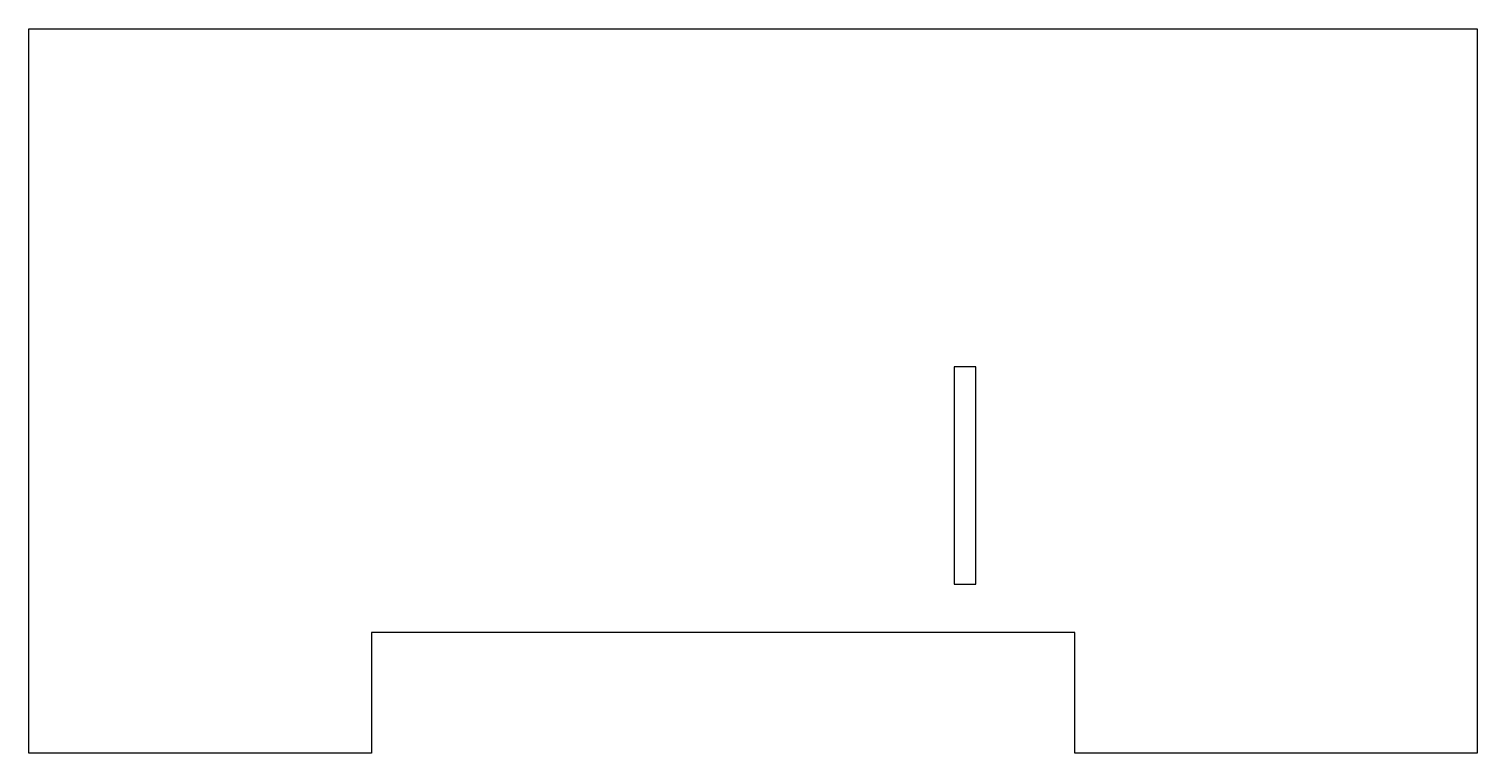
# Model space of a CAD drawing. Header units: millimetres. Extents: x 185 to 245, y 0 to 30.
import ezdxf

# ---------------------------------------------------------------- set-up
doc = ezdxf.new("R2010")
doc.units = ezdxf.units.MM
doc.layers.get('0').update_dxf_attribs({"linetype": 'CONTINUOUS'})

msp = doc.modelspace()

# ---------------------------------------------------------------- linework, layer by layer
for p, q in [((185, 30), (245, 30)), ((245, 30), (245, 0)), ((185, 0), (185, 30)), ((199.194, 5), (199.194, 0)), ((228.332, 5), (199.194, 5)), ((228.332, 0), (228.332, 5)), ((199.194, 0), (185, 0)), ((245, 0), (228.332, 0))]:
    msp.add_line(p, q)
msp.add_lwpolyline([(224.232, 16), (223.332, 16), (223.332, 7), (224.232, 7)], close=True)

doc.saveas('drawing.dxf')
